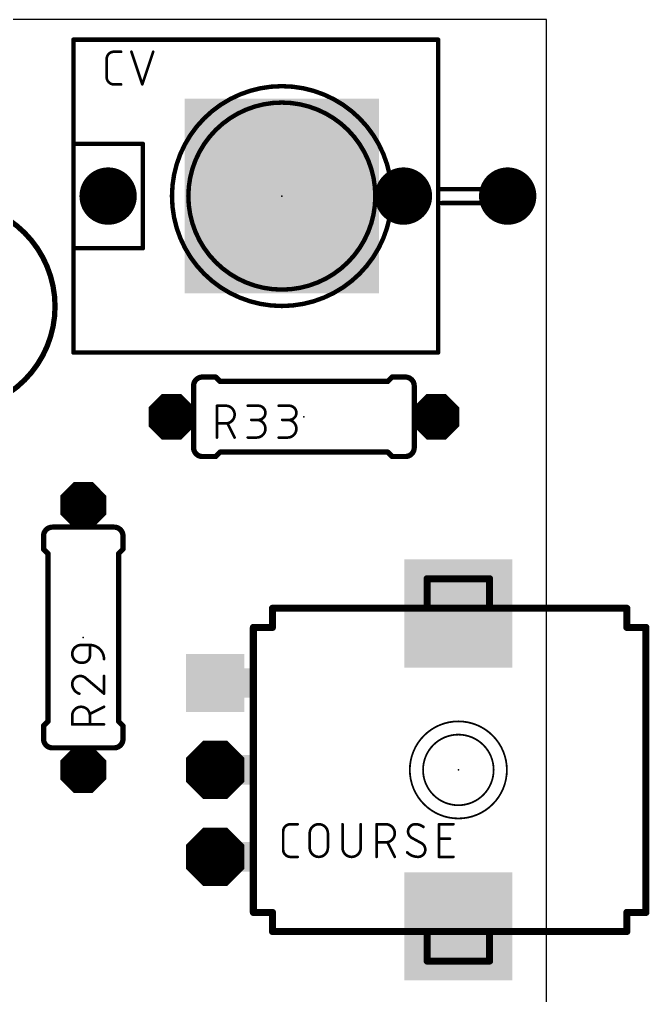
# Model space of a CAD drawing. Extents: x 0 to 102, y 0 to 43.
# Drawn here: x 83.89 to 102.02, y 15.1 to 43.18 of the extents above; entities that cross this region are included whole.
import ezdxf

# ---------------------------------------------------------------- set-up
doc = ezdxf.new("R2010")
doc.units = 0
for name, color, linetype in [('17', 110, 'CONTINUOUS'), ('20', 31, 'CONTINUOUS'), ('21', 253, 'CONTINUOUS'), ('23', 53, 'CONTINUOUS'), ('25', 253, 'CONTINUOUS'), ('41', 12, 'CONTINUOUS'), ('51', 253, 'CONTINUOUS')]:
    doc.layers.add(name, color=color, linetype=linetype)

# ---------------------------------------------------------------- blocks, each defined once
blk = doc.blocks.new('RECT')
blk.add_solid([(-0.5, -0.5), (0.5, -0.5), (-0.5, 0.5), (0.5, 0.5)])
blk = doc.blocks.new('SQUAREP')
blk.add_solid([(-0.5, -0.5), (0.5, -0.5), (-0.5, 0.5), (0.5, 0.5)])
blk = doc.blocks.new('OCTAGONP')
at = {"const_width": 0.5}
blk.add_lwpolyline([(-0.25, -0.1036), (-0.25, 0.1036), (-0.1036, 0.25), (0.1036, 0.25), (0.25, 0.1036), (0.25, -0.1036), (0.1036, -0.25), (-0.1036, -0.25), (-0.25, -0.1036), (-0.25, 0.1036)], dxfattribs=at)
blk = doc.blocks.new('ROUNDP')
at = {"const_width": 0.5}
blk.add_lwpolyline([(0, -0.25, 1), (0, 0.25, 1), (0, -0.25)], format="xyb", dxfattribs=at)

msp = doc.modelspace()

# ---------------------------------------------------------------- linework, layer by layer
at = {"layer": '20'}
for p, q in [((99.06, 43.18), (0, 43.18)), ((99.06, 0), (99.06, 43.18))]:
    msp.add_line(p, q, dxfattribs=at)
at = {"layer": '21'}
for points, const_width in [([(85.4718, 42.6, 1), (85.4082, 42.6)], 0.0635), ([(85.44, 42.6318, 1), (85.44, 42.5682)], 0.0635), ([(95.9718, 42.6, 1), (95.9082, 42.6)], 0.0635), ([(95.94, 42.5682, 1), (95.94, 42.6318)], 0.0635), ([(91.44, 34.9377, 1), (91.44, 41.2623, 1), (91.44, 34.9377)], 0.127), ([(91.44, 35.4093, 1), (91.44, 40.7907, 1), (91.44, 35.4093)], 0.127), ([(85.4718, 39.6, 1), (85.4082, 39.6)], 0.0635), ([(85.44, 39.6318, 1), (85.44, 39.5682)], 0.0635), ([(85.4082, 39.6, 1), (85.4718, 39.6)], 0.0635), ([(87.4718, 39.6, 1), (87.4082, 39.6)], 0.0635), ([(87.44, 39.5682, 1), (87.44, 39.6318)], 0.0635), ([(95.9718, 38.3, 1), (95.9082, 38.3)], 0.0635), ([(95.9082, 38.3, 1), (95.9718, 38.3)], 0.0635), ([(95.94, 38.3318, 1), (95.94, 38.2683)], 0.0635), ([(98.1718, 38.3, 1), (98.1082, 38.3)], 0.0635), ([(98.14, 38.2683, 1), (98.14, 38.3318)], 0.0635), ([(96.04, 37.9318, 1), (96.04, 37.8682)], 0.0635), ([(98.1082, 37.9, 1), (98.1718, 37.9)], 0.0635), ([(98.14, 37.8682, 1), (98.14, 37.9318)], 0.0635), ([(85.4718, 36.6, 1), (85.4082, 36.6)], 0.0635), ([(85.44, 36.6318, 1), (85.44, 36.5682)], 0.0635), ([(85.4082, 36.6, 1), (85.4718, 36.6)], 0.0635), ([(87.4082, 36.6, 1), (87.4718, 36.6)], 0.0635), ([(87.44, 36.5682, 1), (87.44, 36.6318)], 0.0635), ([(85.44, 33.6318, 1), (85.44, 33.5682)], 0.0635), ([(85.4082, 33.6, 1), (85.4718, 33.6)], 0.0635), ([(95.9082, 33.6, 1), (95.9718, 33.6)], 0.0635), ([(95.94, 33.5682, 1), (95.94, 33.6318)], 0.0635), ([(89.154, 32.893, 0.4142), (88.9, 32.639)], 0.1524), ([(89.154, 32.9311, 1), (89.154, 32.8549)], 0.0762), ([(89.154, 32.8549, 1), (89.154, 32.9311)], 0.0762), ([(89.5619, 32.9199, 1), (89.5081, 32.8661)], 0.0762), ([(89.535, 32.8549, 1), (89.535, 32.9311)], 0.0762), ([(94.615, 32.9311, 1), (94.615, 32.8549)], 0.0762), ([(94.6419, 32.8661, 1), (94.5881, 32.9199)], 0.0762), ([(95.25, 32.639, 0.4142), (94.996, 32.893)], 0.1524), ([(94.996, 32.9311, 1), (94.996, 32.8549)], 0.0762), ([(94.996, 32.8549, 1), (94.996, 32.9311)], 0.0762), ([(88.8619, 32.639, 1), (88.9381, 32.639)], 0.0762), ([(89.662, 32.8041, 1), (89.662, 32.7279)], 0.0762), ([(89.6351, 32.7391, 1), (89.6889, 32.7929)], 0.0762), ([(94.4611, 32.7929, 1), (94.5149, 32.7391)], 0.0762), ([(94.488, 32.7279, 1), (94.488, 32.8041)], 0.0762), ([(95.2119, 32.639, 1), (95.2881, 32.639)], 0.0762), ([(88.9, 30.861, 0.4142), (89.154, 30.607)], 0.1524), ([(88.9381, 30.861, 1), (88.8619, 30.861)], 0.0762), ([(94.996, 30.607, 0.4142), (95.25, 30.861)], 0.1524), ([(95.2881, 30.861, 1), (95.2119, 30.861)], 0.0762), ([(89.154, 30.6451, 1), (89.154, 30.5689)], 0.0762), ([(89.154, 30.5689, 1), (89.154, 30.6451)], 0.0762), ([(89.5081, 30.6339, 1), (89.5619, 30.5801)], 0.0762), ([(89.535, 30.5689, 1), (89.535, 30.6451)], 0.0762), ([(89.662, 30.7721, 1), (89.662, 30.6959)], 0.0762), ([(89.6889, 30.7071, 1), (89.6351, 30.7609)], 0.0762), ([(94.5149, 30.7609, 1), (94.4611, 30.7071)], 0.0762), ([(94.488, 30.6959, 1), (94.488, 30.7721)], 0.0762), ([(94.615, 30.6451, 1), (94.615, 30.5689)], 0.0762), ([(94.5881, 30.5801, 1), (94.6419, 30.6339)], 0.0762), ([(94.996, 30.6451, 1), (94.996, 30.5689)], 0.0762), ([(94.996, 30.5689, 1), (94.996, 30.6451)], 0.0762), ([(84.836, 28.575, 0.4142), (84.582, 28.321)], 0.1524), ([(84.836, 28.5369, 1), (84.836, 28.6131)], 0.0762), ([(86.868, 28.321, 0.4142), (86.614, 28.575)], 0.1524), ([(86.614, 28.6131, 1), (86.614, 28.5369)], 0.0762), ([(84.6201, 28.321, 1), (84.5439, 28.321)], 0.0762), ([(86.9061, 28.321, 1), (86.8299, 28.321)], 0.0762), ([(84.5439, 28.321, 1), (84.6201, 28.321)], 0.0762), ([(86.8299, 28.321, 1), (86.9061, 28.321)], 0.0762), ([(84.5439, 27.94, 1), (84.6201, 27.94)], 0.0762), ([(84.6089, 27.9669, 1), (84.5551, 27.9131)], 0.0762), ([(84.7471, 27.813, 1), (84.6709, 27.813)], 0.0762), ([(84.6821, 27.7861, 1), (84.7359, 27.8399)], 0.0762), ([(86.7791, 27.813, 1), (86.7029, 27.813)], 0.0762), ([(86.7141, 27.8399, 1), (86.7679, 27.7861)], 0.0762), ([(86.8299, 27.94, 1), (86.9061, 27.94)], 0.0762), ([(86.8949, 27.9131, 1), (86.8411, 27.9669)], 0.0762), ([(91.2208, 26.24, 1), (91.1192, 26.24)], 0.1016), ([(91.17, 26.2908, 1), (91.17, 26.1892)], 0.1016), ([(94.37, 26.1892, 1), (94.37, 26.2908)], 0.1016), ([(99.17, 26.2908, 1), (99.17, 26.1892)], 0.1016), ([(101.4208, 26.24, 1), (101.3192, 26.24)], 0.1016), ([(101.37, 26.1892, 1), (101.37, 26.2908)], 0.1016), ([(90.6708, 25.69, 1), (90.5692, 25.69)], 0.1016), ([(90.62, 25.7408, 1), (90.62, 25.6392)], 0.1016), ([(91.1192, 25.69, 1), (91.2208, 25.69)], 0.1016), ([(91.17, 25.6392, 1), (91.17, 25.7408)], 0.1016), ([(101.37, 25.7408, 1), (101.37, 25.6392)], 0.1016), ([(101.3192, 25.69, 1), (101.4208, 25.69)], 0.1016), ([(101.9708, 25.69, 1), (101.8692, 25.69)], 0.1016), ([(101.92, 25.6392, 1), (101.92, 25.7408)], 0.1016), ([(84.7359, 22.9601, 1), (84.6821, 23.0139)], 0.0762), ([(86.7679, 23.0139, 1), (86.7141, 22.9601)], 0.0762), ([(84.6201, 22.86, 1), (84.5439, 22.86)], 0.0762), ([(84.5551, 22.8869, 1), (84.6089, 22.8331)], 0.0762), ([(84.6709, 22.987, 1), (84.7471, 22.987)], 0.0762), ([(86.7029, 22.987, 1), (86.7791, 22.987)], 0.0762), ([(86.9061, 22.86, 1), (86.8299, 22.86)], 0.0762), ([(86.8411, 22.8331, 1), (86.8949, 22.8869)], 0.0762), ([(96.52, 20.193, 1), (96.52, 22.987, 1), (96.52, 20.193)], 0.0508), ([(84.582, 22.479, 0.4142), (84.836, 22.225)], 0.1524), ([(84.6201, 22.479, 1), (84.5439, 22.479)], 0.0762), ([(84.5439, 22.479, 1), (84.6201, 22.479)], 0.0762), ([(86.614, 22.225, 0.4142), (86.868, 22.479)], 0.1524), ([(86.9061, 22.479, 1), (86.8299, 22.479)], 0.0762), ([(86.8299, 22.479, 1), (86.9061, 22.479)], 0.0762), ([(96.52, 20.574, 1), (96.52, 22.606, 1), (96.52, 20.574)], 0.0508), ([(84.836, 22.1869, 1), (84.836, 22.2631)], 0.0762), ([(86.614, 22.2631, 1), (86.614, 22.1869)], 0.0762), ([(90.62, 17.5408, 1), (90.62, 17.4392)], 0.1016), ([(90.5692, 17.49, 1), (90.6708, 17.49)], 0.1016), ([(91.2208, 17.49, 1), (91.1192, 17.49)], 0.1016), ([(91.17, 17.4392, 1), (91.17, 17.5408)], 0.1016), ([(101.37, 17.5408, 1), (101.37, 17.4392)], 0.1016), ([(101.4208, 17.49, 1), (101.3192, 17.49)], 0.1016), ([(101.8692, 17.49, 1), (101.9708, 17.49)], 0.1016), ([(101.92, 17.4392, 1), (101.92, 17.5408)], 0.1016), ([(91.17, 16.9908, 1), (91.17, 16.8892)], 0.1016), ([(91.1192, 16.94, 1), (91.2208, 16.94)], 0.1016), ([(94.37, 16.8892, 1), (94.37, 16.9908)], 0.1016), ([(99.17, 16.9908, 1), (99.17, 16.8892)], 0.1016), ([(101.3192, 16.94, 1), (101.4208, 16.94)], 0.1016), ([(101.37, 16.8892, 1), (101.37, 16.9908)], 0.1016)]:
    msp.add_lwpolyline(points, format="xyb", dxfattribs=dict(at, const_width=const_width))
for points, const_width in [([(85.44, 39.6), (85.44, 42.6)], 0.127), ([(95.94, 42.6), (85.44, 42.6)], 0.127), ([(95.94, 38.3), (95.94, 42.6)], 0.127), ([(85.44, 36.6), (85.44, 39.6)], 0.127), ([(87.44, 39.6), (85.44, 39.6)], 0.127), ([(87.44, 36.6), (87.44, 39.6)], 0.127), ([(95.94, 33.6), (95.94, 38.3)], 0.127), ([(98.14, 38.3), (95.94, 38.3)], 0.127), ([(98.14, 37.9), (98.14, 38.3)], 0.127), ([(96.04, 37.9), (98.14, 37.9)], 0.127), ([(85.44, 33.6), (85.44, 36.6)], 0.127), ([(85.44, 36.6), (87.44, 36.6)], 0.127), ([(85.44, 33.6), (95.94, 33.6)], 0.127), ([(89.154, 32.893), (89.535, 32.893)], 0.1524), ([(89.662, 32.766), (89.535, 32.893)], 0.1524), ([(94.488, 32.766), (94.615, 32.893)], 0.1524), ([(94.996, 32.893), (94.615, 32.893)], 0.1524), ([(94.488, 32.766), (89.662, 32.766)], 0.1524), ([(89.154, 30.607), (89.535, 30.607)], 0.1524), ([(89.662, 30.734), (89.535, 30.607)], 0.1524), ([(94.488, 30.734), (89.662, 30.734)], 0.1524), ([(94.488, 30.734), (94.615, 30.607)], 0.1524), ([(94.996, 30.607), (94.615, 30.607)], 0.1524), ([(84.582, 28.321), (84.582, 27.94)], 0.1524), ([(86.868, 28.321), (86.868, 27.94)], 0.1524), ([(84.709, 27.813), (84.582, 27.94)], 0.1524), ([(84.709, 22.987), (84.709, 27.813)], 0.1524), ([(86.741, 27.813), (86.868, 27.94)], 0.1524), ([(86.741, 22.987), (86.741, 27.813)], 0.1524), ([(91.17, 26.24), (91.17, 25.69)], 0.2032), ([(91.17, 26.24), (94.37, 26.24)], 0.2032), ([(99.17, 26.24), (101.37, 26.24)], 0.2032), ([(101.37, 25.69), (101.37, 26.24)], 0.2032), ([(90.62, 17.49), (90.62, 25.69)], 0.2032), ([(91.17, 25.69), (90.62, 25.69)], 0.2032), ([(101.92, 25.69), (101.37, 25.69)], 0.2032), ([(101.92, 25.69), (101.92, 17.49)], 0.2032), ([(84.709, 22.987), (84.582, 22.86)], 0.1524), ([(86.741, 22.987), (86.868, 22.86)], 0.1524), ([(84.582, 22.479), (84.582, 22.86)], 0.1524), ([(86.868, 22.479), (86.868, 22.86)], 0.1524), ([(90.62, 17.49), (91.17, 17.49)], 0.2032), ([(91.17, 17.49), (91.17, 16.94)], 0.2032), ([(101.37, 17.49), (101.92, 17.49)], 0.2032), ([(101.37, 16.94), (101.37, 17.49)], 0.2032), ([(94.37, 16.94), (91.17, 16.94)], 0.2032), ([(101.37, 16.94), (99.17, 16.94)], 0.2032)]:
    msp.add_lwpolyline(points, dxfattribs=dict(at, const_width=const_width))
at = {"layer": '23'}
for p in [(91.44, 38.1), (92.075, 31.75), (85.725, 25.4), (96.52, 21.59)]:
    msp.add_point(p, dxfattribs=at)
at = {"layer": '25'}
for points, const_width in [([(86.6069, 42.2529, 0.4142), (86.3981, 42.0441)], 0.0762), ([(86.6069, 42.272, 1), (86.6069, 42.2339)], 0.0381), ([(86.6069, 42.2339, 1), (86.6069, 42.2719)], 0.0381), ([(86.8158, 42.2339, 1), (86.8158, 42.272)], 0.0381), ([(87.1285, 42.2589, 1), (87.0924, 42.2469)], 0.0381), ([(87.7551, 42.2469, 1), (87.7189, 42.2589)], 0.0381), ([(86.4171, 42.0441, 1), (86.3791, 42.0441)], 0.0381), ([(86.3791, 42.0441, 1), (86.4171, 42.0441)], 0.0381), ([(86.3981, 41.5219, 0.4142), (86.6069, 41.3131)], 0.0762), ([(86.4171, 41.5219, 1), (86.3791, 41.5219)], 0.0381), ([(86.3791, 41.5219, 1), (86.4171, 41.5219)], 0.0381), ([(86.6069, 41.3321, 1), (86.6069, 41.294)], 0.0381), ([(86.6069, 41.294, 1), (86.6069, 41.3321)], 0.0381), ([(86.8158, 41.294, 1), (86.8158, 41.3321)], 0.0381), ([(87.4056, 41.3191, 1), (87.4418, 41.3071)], 0.0381), ([(87.4056, 41.3071, 1), (87.4418, 41.3191)], 0.0381), ([(81.915, 31.9278, 1), (81.915, 37.9222, 1), (81.915, 31.9278)], 0.1524), ([(89.5731, 32.0866, 1), (89.5731, 32.0485)], 0.0381), ([(89.5922, 32.0675, 1), (89.5541, 32.0675)], 0.0381), ([(89.8271, 31.5595, 1), (89.8271, 32.0675)], 0.0762), ([(89.8271, 32.0866, 1), (89.8271, 32.0485)], 0.0381), ([(89.8271, 32.0485, 1), (89.8271, 32.0866)], 0.0381), ([(90.459, 32.0866, 1), (90.459, 32.0485)], 0.0381), ([(90.7638, 31.6611, 1), (90.7638, 32.0675)], 0.0762), ([(90.7638, 32.0866, 1), (90.7638, 32.0485)], 0.0381), ([(90.7638, 32.0485, 1), (90.7638, 32.0866)], 0.0381), ([(91.3505, 32.0866, 1), (91.3505, 32.0485)], 0.0381), ([(91.6553, 31.6611, 1), (91.6553, 32.0675)], 0.0762), ([(91.6553, 32.0866, 1), (91.6553, 32.0485)], 0.0381), ([(91.6553, 32.0485, 1), (91.6553, 32.0866)], 0.0381), ([(89.5731, 31.5785, 1), (89.5731, 31.5404)], 0.0381), ([(89.8271, 31.5785, 1), (89.8271, 31.5404)], 0.0381), ([(89.8271, 31.5404, 1), (89.8271, 31.5785)], 0.0381), ([(89.8949, 31.568, 1), (89.8609, 31.551)], 0.0381), ([(90.5606, 31.6802, 1), (90.5606, 31.6421)], 0.0381), ([(90.713, 31.1531, 1), (90.713, 31.6611)], 0.0762), ([(90.713, 31.6802, 1), (90.713, 31.6421)], 0.0381), ([(90.7638, 31.6802, 1), (90.7638, 31.6421)], 0.0381), ([(90.7638, 31.6421, 1), (90.7638, 31.6802)], 0.0381), ([(91.4521, 31.6802, 1), (91.4521, 31.6421)], 0.0381), ([(91.6045, 31.1531, 1), (91.6045, 31.6611)], 0.0762), ([(91.6045, 31.6802, 1), (91.6045, 31.6421)], 0.0381), ([(91.6553, 31.6802, 1), (91.6553, 31.6421)], 0.0381), ([(91.6553, 31.6421, 1), (91.6553, 31.6802)], 0.0381), ([(89.5541, 31.1531, 1), (89.5922, 31.1531)], 0.0381), ([(90.0641, 31.1446, 1), (90.0981, 31.1616)], 0.0381), ([(90.459, 31.1722, 1), (90.459, 31.1341)], 0.0381), ([(90.713, 31.1722, 1), (90.713, 31.1341)], 0.0381), ([(90.713, 31.1341, 1), (90.713, 31.1722)], 0.0381), ([(91.3505, 31.1722, 1), (91.3505, 31.1341)], 0.0381), ([(91.6045, 31.1722, 1), (91.6045, 31.1341)], 0.0381), ([(91.6045, 31.1341, 1), (91.6045, 31.1722)], 0.0381), ([(85.6615, 25.1835, 1), (85.6615, 24.6755)], 0.0762), ([(85.6615, 25.2026, 1), (85.6615, 25.1645)], 0.0381), ([(85.6615, 25.1645, 1), (85.6615, 25.2026)], 0.0381), ([(85.9155, 25.2026, 1), (85.9155, 25.1645)], 0.0381), ([(86.3219, 24.7771, 0.4142), (85.9155, 25.1835)], 0.0762), ([(85.9346, 25.1835, 1), (85.8965, 25.1835)], 0.0381), ([(85.9155, 25.1645, 1), (85.9155, 25.2026)], 0.0381), ([(85.6615, 24.6946, 1), (85.6615, 24.6565)], 0.0381), ([(85.6615, 24.6565, 1), (85.6615, 24.6946)], 0.0381), ([(85.7123, 24.6755, 0.4142), (85.9155, 24.8787)], 0.0762), ([(85.7123, 24.6946, 1), (85.7123, 24.6565)], 0.0381), ([(85.7123, 24.6565, 1), (85.7123, 24.6946)], 0.0381), ([(85.9346, 24.8787, 1), (85.8965, 24.8787)], 0.0381), ([(85.8965, 24.8787, 1), (85.9346, 24.8787)], 0.0381), ([(86.3029, 24.7771, 1), (86.3409, 24.7771)], 0.0381), ([(85.6361, 24.292, 0.4142), (85.4075, 24.0634)], 0.0762), ([(85.8139, 24.2158, 0.2053), (85.6361, 24.292)], 0.0762), ([(85.6361, 24.3111, 1), (85.6361, 24.273)], 0.0381), ([(85.6361, 24.273, 1), (85.6361, 24.3111)], 0.0381), ([(85.8262, 24.2303, 1), (85.8016, 24.2013)], 0.0381), ([(85.8001, 24.2027, 1), (85.8277, 24.2289)], 0.0381), ([(86.3409, 24.292, 1), (86.3029, 24.292)], 0.0381), ([(85.4075, 24.0634, 0.3252), (85.6107, 23.784)], 0.0762), ([(85.4265, 24.0634, 1), (85.3885, 24.0634)], 0.0381), ([(85.3885, 24.0634, 1), (85.4265, 24.0634)], 0.0381), ([(85.6048, 23.7659, 1), (85.6166, 23.8021)], 0.0381), ([(86.3029, 23.784, 1), (86.3409, 23.784)], 0.0381), ([(86.3096, 23.7695, 1), (86.3342, 23.7985)], 0.0381), ([(85.9155, 23.1521, 1), (85.4075, 23.1521)], 0.0762), ([(86.3304, 23.3891, 1), (86.3134, 23.4231)], 0.0381), ([(85.4265, 23.1521, 1), (85.3885, 23.1521)], 0.0381), ([(85.3885, 23.1521, 1), (85.4265, 23.1521)], 0.0381), ([(85.907, 23.2199, 1), (85.924, 23.1859)], 0.0381), ([(85.9346, 23.1521, 1), (85.8965, 23.1521)], 0.0381), ([(85.8965, 23.1521, 1), (85.9346, 23.1521)], 0.0381), ([(85.4075, 22.9171, 1), (85.4075, 22.879)], 0.0381), ([(85.3885, 22.8981, 1), (85.4265, 22.8981)], 0.0381), ([(85.8965, 22.8981, 1), (85.9346, 22.8981)], 0.0381), ([(86.3219, 22.879, 1), (86.3219, 22.9171)], 0.0381), ([(91.6869, 20.0279, 0.4142), (91.4781, 19.8191)], 0.0762), ([(91.6869, 20.047, 1), (91.6869, 20.0089)], 0.0381), ([(91.6869, 20.0089, 1), (91.6869, 20.0469)], 0.0381), ([(91.8958, 20.0089, 1), (91.8958, 20.047)], 0.0381), ([(92.7648, 19.7668, 1), (92.2427, 19.7668)], 0.0762), ([(93.2066, 20.0279, 1), (93.1685, 20.0279)], 0.0381), ([(93.7287, 20.0279, 1), (93.6906, 20.0279)], 0.0381), ([(94.1686, 20.047, 1), (94.1686, 20.0089)], 0.0381), ([(94.1877, 20.0279, 1), (94.1496, 20.0279)], 0.0381), ([(94.4297, 20.047, 1), (94.4297, 20.0089)], 0.0381), ([(94.4297, 19.5058, 1), (94.4297, 20.0279)], 0.0762), ([(94.4297, 20.0089, 1), (94.4297, 20.047)], 0.0381), ([(95.2818, 20.0279, 0.4142), (95.0729, 19.8191)], 0.0762), ([(95.5167, 19.9496, 0.1623), (95.2818, 20.0279)], 0.0762), ([(95.2818, 20.0469, 1), (95.2818, 20.0089)], 0.0381), ([(95.2818, 20.0088, 1), (95.2818, 20.0469)], 0.0381), ([(95.5053, 19.9343, 1), (95.5281, 19.9648)], 0.0381), ([(95.963, 20.047, 1), (95.963, 20.0089)], 0.0381), ([(95.982, 20.0279, 1), (95.9439, 20.0279)], 0.0381), ([(96.3807, 20.0089, 1), (96.3807, 20.047)], 0.0381), ([(91.4971, 19.8191, 1), (91.4591, 19.8191)], 0.0381), ([(91.4591, 19.8191, 1), (91.4971, 19.8191)], 0.0381), ([(92.2617, 19.7668, 1), (92.2236, 19.7668)], 0.0381), ([(92.2236, 19.7668, 1), (92.2617, 19.7668)], 0.0381), ([(92.7838, 19.7668, 1), (92.7457, 19.7668)], 0.0381), ([(92.7457, 19.7668, 1), (92.7838, 19.7668)], 0.0381), ([(95.0729, 19.8191, 0.2656), (95.1773, 19.6363)], 0.0762), ([(95.092, 19.8191, 1), (95.0539, 19.8191)], 0.0381), ([(95.0539, 19.8191, 1), (95.092, 19.8191)], 0.0381), ([(95.1865, 19.653, 1), (95.1682, 19.6196)], 0.0381), ([(95.1677, 19.6199, 1), (95.187, 19.6527)], 0.0381), ([(92.2427, 19.3492, 1), (92.7648, 19.3492)], 0.0762), ([(92.2617, 19.3492, 1), (92.2236, 19.3492)], 0.0381), ([(92.7838, 19.3492, 1), (92.7457, 19.3492)], 0.0381), ([(93.1875, 19.3492, 1), (93.7097, 19.3492)], 0.0762), ([(93.2066, 19.3492, 1), (93.1685, 19.3492)], 0.0381), ([(93.7287, 19.3492, 1), (93.6906, 19.3492)], 0.0381), ([(94.1686, 19.5248, 1), (94.1686, 19.4867)], 0.0381), ([(94.4297, 19.5248, 1), (94.4297, 19.4867)], 0.0381), ([(94.4297, 19.4867, 1), (94.4297, 19.5248)], 0.0381), ([(94.4989, 19.5143, 1), (94.4648, 19.4973)], 0.0381), ([(95.5689, 19.2969, 0.2656), (95.4645, 19.4797)], 0.0762), ([(95.4742, 19.4961, 1), (95.4548, 19.4633)], 0.0381), ([(95.4554, 19.463, 1), (95.4736, 19.4964)], 0.0381), ([(95.963, 19.6293, 1), (95.963, 19.5912)], 0.0381), ([(96.2762, 19.5912, 1), (96.2762, 19.6293)], 0.0381), ([(91.4781, 19.2969, 0.4142), (91.6869, 19.0881)], 0.0762), ([(91.4971, 19.2969, 1), (91.4591, 19.2969)], 0.0381), ([(91.4591, 19.2969, 1), (91.4971, 19.2969)], 0.0381), ([(91.6869, 19.1072, 1), (91.6869, 19.0691)], 0.0381), ([(91.6869, 19.0691, 1), (91.6869, 19.1072)], 0.0381), ([(91.8958, 19.0691, 1), (91.8958, 19.1072)], 0.0381), ([(92.2236, 19.3492, 1), (92.2617, 19.3492)], 0.0381), ([(92.7457, 19.3492, 1), (92.7838, 19.3492)], 0.0381), ([(93.1685, 19.3492, 1), (93.2066, 19.3492)], 0.0381), ([(93.6906, 19.3492, 1), (93.7287, 19.3492)], 0.0381), ([(94.1496, 19.0881, 1), (94.1877, 19.0881)], 0.0381), ([(94.6737, 19.0796, 1), (94.7078, 19.0966)], 0.0381), ([(95.0468, 19.2186, 0.2), (95.3601, 19.0881)], 0.0762), ([(95.0603, 19.232, 1), (95.0333, 19.2052)], 0.0381), ([(95.3601, 19.0881, 0.4142), (95.5689, 19.2969)], 0.0762), ([(95.3601, 19.1072, 1), (95.3601, 19.0691)], 0.0381), ([(95.3601, 19.0691, 1), (95.3601, 19.1071)], 0.0381), ([(95.588, 19.2969, 1), (95.5499, 19.2969)], 0.0381), ([(95.5499, 19.2969, 1), (95.588, 19.2969)], 0.0381), ([(95.963, 19.1072, 1), (95.963, 19.0691)], 0.0381), ([(95.9439, 19.0881, 1), (95.982, 19.0881)], 0.0381), ([(96.3807, 19.0691, 1), (96.3807, 19.1072)], 0.0381)]:
    msp.add_lwpolyline(points, format="xyb", dxfattribs=dict(at, const_width=const_width))
at = {"layer": '25', "const_width": 0.0762}
for points in [[(86.6069, 42.2529), (86.8158, 42.2529)], [(87.1105, 42.2529), (87.4237, 41.3131)], [(87.4237, 41.3131), (87.737, 42.2529)], [(86.3981, 41.5219), (86.3981, 42.0441)], [(86.8158, 41.3131), (86.6069, 41.3131)], [(89.5731, 31.1531), (89.5731, 32.0675)], [(89.5731, 32.0675), (89.8271, 32.0675)], [(90.459, 32.0675), (90.7638, 32.0675)], [(91.3505, 32.0675), (91.6553, 32.0675)], [(89.8271, 31.5595), (89.5731, 31.5595)], [(90.0811, 31.1531), (89.8779, 31.5595)], [(90.7638, 31.6611), (90.5606, 31.6611)], [(91.6553, 31.6611), (91.4521, 31.6611)], [(90.459, 31.1531), (90.713, 31.1531)], [(91.3505, 31.1531), (91.6045, 31.1531)], [(85.6615, 25.1835), (85.9155, 25.1835)], [(85.9155, 25.1835), (85.9155, 24.8787)], [(85.7123, 24.6755), (85.6615, 24.6755)], [(85.8139, 24.2158), (86.3219, 23.784)], [(86.3219, 23.784), (86.3219, 24.292)], [(86.3219, 23.4061), (85.9155, 23.2029)], [(85.4075, 22.8981), (85.4075, 23.1521)], [(85.9155, 23.1521), (85.9155, 22.8981)], [(86.3219, 22.8981), (85.4075, 22.8981)], [(91.6869, 20.0279), (91.8958, 20.0279)], [(93.1875, 20.0279), (93.1875, 19.3492)], [(93.7097, 19.3492), (93.7097, 20.0279)], [(94.1686, 19.0881), (94.1686, 20.0279)], [(94.1686, 20.0279), (94.4297, 20.0279)], [(95.963, 19.0881), (95.963, 20.0279)], [(95.963, 20.0279), (96.3807, 20.0279)], [(91.4781, 19.2969), (91.4781, 19.8191)], [(92.2427, 19.3492), (92.2427, 19.7668)], [(92.7648, 19.7668), (92.7648, 19.3492)], [(95.4645, 19.4797), (95.1773, 19.6363)], [(94.4297, 19.5058), (94.1686, 19.5058)], [(94.6907, 19.0881), (94.4819, 19.5058)], [(95.963, 19.6102), (96.2762, 19.6102)], [(91.8958, 19.0881), (91.6869, 19.0881)], [(96.3807, 19.0881), (95.963, 19.0881)]]:
    msp.add_lwpolyline(points, dxfattribs=at)
at = {"layer": '51'}
for points, const_width in [([(88.9, 30.861), (88.9, 32.639)], 0.1524), ([(95.25, 30.861), (95.25, 32.639)], 0.1524), ([(88.265, 31.75), (88.646, 31.75)], 0.6096), ([(95.504, 31.75), (95.885, 31.75)], 0.6096), ([(85.725, 29.21), (85.725, 28.829)], 0.6096), ([(84.836, 28.575), (86.614, 28.575)], 0.1524), ([(97.42, 27.09), (95.62, 27.09)], 0.2032), ([(95.62, 27.09), (95.62, 26.34)], 0.2032), ([(97.42, 26.34), (97.42, 27.09)], 0.2032), ([(91.17, 26.24), (101.37, 26.24)], 0.2032), ([(84.836, 22.225), (86.614, 22.225)], 0.1524), ([(85.725, 21.971), (85.725, 21.59)], 0.6096), ([(101.37, 16.94), (91.17, 16.94)], 0.2032), ([(95.62, 16.84), (95.62, 16.09)], 0.2032), ([(97.42, 16.09), (97.42, 16.84)], 0.2032), ([(95.62, 16.09), (97.42, 16.09)], 0.2032)]:
    msp.add_lwpolyline(points, dxfattribs=dict(at, const_width=const_width))
for points, const_width in [([(88.9381, 32.639, 1), (88.8619, 32.639)], 0.0762), ([(95.2881, 32.639, 1), (95.2119, 32.639)], 0.0762), ([(88.265, 31.9024, 1), (88.265, 31.5976)], 0.3048), ([(88.646, 31.5976, 1), (88.646, 31.9024)], 0.3048), ([(95.504, 31.9024, 1), (95.504, 31.5976)], 0.3048), ([(95.885, 31.5976, 1), (95.885, 31.9024)], 0.3048), ([(88.8619, 30.861, 1), (88.9381, 30.861)], 0.0762), ([(95.2119, 30.861, 1), (95.2881, 30.861)], 0.0762), ([(85.8774, 29.21, 1), (85.5726, 29.21)], 0.3048), ([(85.5726, 28.829, 1), (85.8774, 28.829)], 0.3048), ([(84.836, 28.6131, 1), (84.836, 28.5369)], 0.0762), ([(86.614, 28.5369, 1), (86.614, 28.6131)], 0.0762), ([(95.62, 27.1408, 1), (95.62, 27.0392)], 0.1016), ([(95.6708, 27.09, 1), (95.5692, 27.09)], 0.1016), ([(97.4708, 27.09, 1), (97.3692, 27.09)], 0.1016), ([(97.42, 27.0392, 1), (97.42, 27.1408)], 0.1016), ([(91.17, 26.2908, 1), (91.17, 26.1892)], 0.1016), ([(95.5692, 26.34, 1), (95.6708, 26.34)], 0.1016), ([(97.3692, 26.34, 1), (97.4708, 26.34)], 0.1016), ([(101.37, 26.1892, 1), (101.37, 26.2908)], 0.1016), ([(84.836, 22.2631, 1), (84.836, 22.1869)], 0.0762), ([(85.8774, 21.971, 1), (85.5726, 21.971)], 0.3048), ([(86.614, 22.1869, 1), (86.614, 22.2631)], 0.0762), ([(85.5726, 21.59, 1), (85.8774, 21.59)], 0.3048), ([(91.17, 16.9908, 1), (91.17, 16.8892)], 0.1016), ([(95.6708, 16.84, 1), (95.5692, 16.84)], 0.1016), ([(97.4708, 16.84, 1), (97.3692, 16.84)], 0.1016), ([(101.37, 16.8892, 1), (101.37, 16.9908)], 0.1016), ([(95.62, 16.1408, 1), (95.62, 16.0392)], 0.1016), ([(95.5692, 16.09, 1), (95.6708, 16.09)], 0.1016), ([(97.3692, 16.09, 1), (97.4708, 16.09)], 0.1016), ([(97.42, 16.0392, 1), (97.42, 16.1408)], 0.1016)]:
    msp.add_lwpolyline(points, format="xyb", dxfattribs=dict(at, const_width=const_width))

# ---------------------------------------------------------------- block references
at = {"layer": '17'}
for name, p, xscale, yscale, rotation in [('ROUNDP', (86.44, 38.1), 1.65, 1.65, 90), ('ROUNDP', (86.44, 38.1), 1.65, 1.65, 90), ('ROUNDP', (94.94, 38.1), 1.65, 1.65, 90), ('ROUNDP', (94.94, 38.1), 1.65, 1.65, 90), ('ROUNDP', (97.94, 38.1), 1.65, 1.65, 90), ('ROUNDP', (97.94, 38.1), 1.65, 1.65, 90), ('OCTAGONP', (85.725, 29.21), 1.3208, 1.3208, 270), ('OCTAGONP', (85.725, 29.21), 1.3208, 1.3208, 270), ('SQUAREP', (96.52, 26.09), 3.116, 3.116, 180), ('SQUAREP', (96.52, 26.09), 3.116, 3.116, 180), ('SQUAREP', (89.52, 24.09), 1.6764, 1.6764, 180), ('SQUAREP', (89.52, 24.09), 1.6764, 1.6764, 180), ('OCTAGONP', (85.725, 21.59), 1.3208, 1.3208, 270), ('OCTAGONP', (85.725, 21.59), 1.3208, 1.3208, 270), ('OCTAGONP', (89.52, 21.59), 1.6764, 1.6764, 180), ('OCTAGONP', (89.52, 21.59), 1.6764, 1.6764, 180), ('OCTAGONP', (89.52, 19.09), 1.6764, 1.6764, 180), ('OCTAGONP', (89.52, 19.09), 1.6764, 1.6764, 180), ('SQUAREP', (96.52, 17.09), 3.116, 3.116, 180), ('SQUAREP', (96.52, 17.09), 3.116, 3.116, 180)]:
    msp.add_blockref(name, p, dxfattribs=dict(at, xscale=xscale, yscale=yscale, rotation=rotation))
at = {"layer": '17', "xscale": 1.3208, "yscale": 1.3208}
for p in [(88.265, 31.75), (88.265, 31.75), (95.885, 31.75), (95.885, 31.75)]:
    msp.add_blockref('OCTAGONP', p, dxfattribs=at)
at = {"layer": '41', "xscale": 5.6, "yscale": 5.6, "rotation": 90}
msp.add_blockref('RECT', (91.44, 38.1), dxfattribs=at)
at = {"layer": '51', "xscale": 0.254, "yscale": 0.6096}
for p in [(88.773, 31.75), (95.377, 31.75)]:
    msp.add_blockref('RECT', p, dxfattribs=at)
at = {"layer": '51', "rotation": 270}
for p, xscale, yscale in [((85.725, 28.702), 0.254, 0.6096), ((89.8575, 24.09), 0.85, 1.325), ((85.725, 22.098), 0.254, 0.6096), ((89.8575, 21.59), 0.85, 1.325), ((89.8575, 19.09), 0.85, 1.325)]:
    msp.add_blockref('RECT', p, dxfattribs=dict(at, xscale=xscale, yscale=yscale))

doc.saveas('drawing.dxf')
